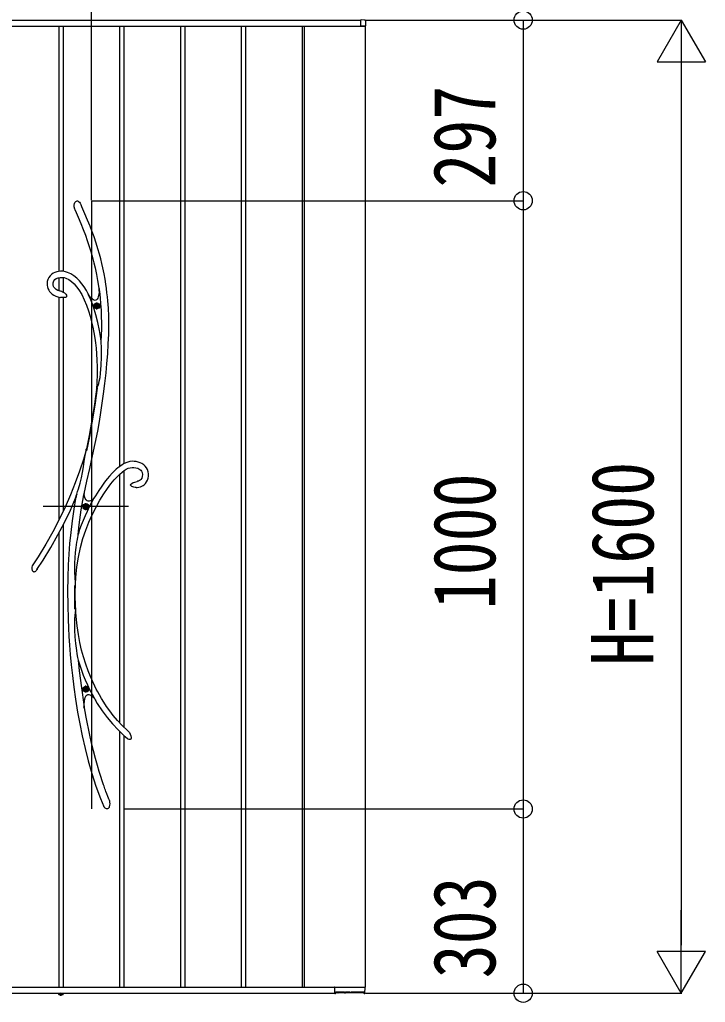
# Model space of a CAD drawing. Units: millimetres, scale not verified. Extents: x -14718 to 14718, y -10395 to 10395.
# Drawn here: x -685 to 442, y -7802 to -6187 of the extents above; entities that cross this region are included whole.
import ezdxf
from ezdxf.enums import TextEntityAlignment as Align

# ---------------------------------------------------------------- set-up
doc = ezdxf.new("R2010")
doc.units = ezdxf.units.MM
doc.header["$LTSCALE"] = 30
for name, color, linetype in [('0-3_YKK_13', 4, 'Continuous'), ('0-4_YKK_A1', 4, 'Continuous'), ('0-5_YKK_D', 6, 'Continuous')]:
    doc.layers.add(name, color=color, linetype=linetype)
doc.styles.add('ＭＳ ゴシック', font='')
doc.styles.get('ＭＳ ゴシック').set_extended_font_data('MS Gothic')

msp = doc.modelspace()

# ---------------------------------------------------------------- linework, layer by layer
at = {"layer": '0-3_YKK_13'}
for p, q in [((-567.43, -6484.5), (-567.43, -7484.5)), ((-616.1, -6633.77), (-618.08, -6633.39)), ((-571.33, -6640.37), (-571.47, -6640.05)), ((-553.63, -6633.66), (-554.31, -6629.06)), ((-558.43, -6663.25), (-558.43, -6651.75)), ((-564.18, -6657.5), (-552.68, -6657.5)), ((-557.2, -6657.91), (-556.38, -6657.91)), ((-502.77, -6951.23), (-502.87, -6951.54)), ((-493.76, -6955.93), (-493.75, -6955.93)), ((-563.11, -6973.77), (-563.13, -6973.78)), ((-563.11, -6973.77), (-563.02, -6973.68)), ((-506.43, -6987.5), (-646.43, -6987.5)), ((-576.43, -6993.25), (-576.43, -6981.75)), ((-575.2, -6987.91), (-574.38, -6987.91)), ((-662.51, -7094.59), (-662.72, -7094.45)), ((-576.43, -7293.25), (-576.43, -7281.75)), ((-582.18, -7287.5), (-570.68, -7287.5)), ((-575.2, -7287.91), (-574.38, -7287.91)), ((-579.01, -7318.92), (-579.57, -7316.5)), ((-502.24, -7369.21), (-502.75, -7369.84)), ((-538.09, -7469.47), (-538.09, -7469.47))]:
    msp.add_line(p, q, dxfattribs=at)
for points in [[(-594.11, -6499.77), (-594.11, -6499.77), (-594.12, -6499.74), (-594.19, -6499.57), (-594.55, -6498.63), (-595.49, -6494.69), (-595.56, -6491.83), (-594.96, -6488.9), (-594.39, -6487.61), (-593.57, -6486.39), (-592.7, -6485.55), (-591.58, -6484.94), (-590.8, -6484.78), (-590, -6484.84), (-589.36, -6485.04), (-588.36, -6485.62), (-587.04, -6486.89), (-585.68, -6488.76), (-584.46, -6490.88), (-584.28, -6491.26)], [(-579.23, -6966.95), (-579.17, -6966.61), (-574.68, -6945.51), (-569.95, -6924.72), (-565.26, -6904), (-560.92, -6883.47), (-557.01, -6863.29), (-554.23, -6847.73), (-551.7, -6832.45), (-549.41, -6817.46), (-547.22, -6801.85), (-545.13, -6785.19), (-543.2, -6767.63), (-541.74, -6752.06), (-540.5, -6736.07), (-539.54, -6719.82), (-538.93, -6703.84), (-538.7, -6688.69), (-538.87, -6674.48), (-539.44, -6661.25), (-540.38, -6648.95), (-541.05, -6642.24), (-541.8, -6635.68), (-542.65, -6628.99), (-543.68, -6621.59), (-544.96, -6613.44), (-546.55, -6604.47), (-548.55, -6594.59), (-550.13, -6587.59), (-551.98, -6580.11), (-554.14, -6572.09), (-556.65, -6563.46), (-559.59, -6554.15), (-563.03, -6544.05), (-566.11, -6535.51), (-569.59, -6526.35), (-573.5, -6516.52), (-577.89, -6505.94), (-582.82, -6494.53), (-584.29, -6491.26)], [(-594.11, -6499.77), (-594.09, -6499.82), (-589.12, -6511.34), (-584.69, -6522.01), (-580.76, -6531.93), (-577.28, -6541.16), (-574.19, -6549.78), (-571.46, -6557.85), (-568.21, -6568.15), (-565.48, -6577.65), (-563.18, -6586.46), (-561.24, -6594.67), (-558.98, -6605.52), (-557.18, -6615.51), (-555.74, -6624.77), (-554.59, -6633.23)], [(-571.47, -6640.05), (-572.12, -6638.6), (-575.57, -6631.99), (-579.07, -6626.21), (-582.81, -6620.95), (-586.88, -6616.07), (-591.28, -6611.66), (-596.01, -6607.83), (-601.05, -6604.65), (-606.41, -6602.25), (-610.14, -6601.16), (-614.02, -6600.52), (-618.05, -6600.41), (-621.16, -6600.72), (-624.26, -6601.37), (-627.27, -6602.37), (-630.13, -6603.73), (-632.84, -6605.53), (-635.28, -6607.82), (-637.34, -6610.58), (-638.9, -6613.77), (-639.88, -6617.29), (-640.22, -6621.05), (-640.05, -6623.63), (-639.57, -6626.24), (-638.8, -6628.72), (-637.41, -6631.64), (-636.08, -6633.69), (-634.8, -6635.31), (-633.2, -6636.97), (-631.57, -6638.32), (-629.08, -6639.95), (-625.56, -6641.63), (-620.89, -6643.09), (-618.06, -6643.57)], [(-618.08, -6633.39), (-618.84, -6633.25), (-622.49, -6631.95), (-625.12, -6630.47), (-626.94, -6628.98), (-628.14, -6627.59), (-628.92, -6626.34), (-629.41, -6625.26), (-630.1, -6622.6), (-630.08, -6619.32), (-629.15, -6616.41), (-627.54, -6614.17), (-625.19, -6612.42), (-622, -6611.13), (-618.53, -6610.46), (-615.27, -6610.44), (-612.25, -6610.92), (-609.45, -6611.78), (-604.56, -6614.16), (-600.13, -6617.26), (-595.81, -6621.18), (-591.7, -6625.8), (-587.86, -6631.02), (-583.21, -6638.82), (-579.07, -6647.34), (-575.47, -6656.22), (-572.31, -6665.27), (-569.54, -6674.36), (-567.13, -6683.4), (-565.07, -6692.36), (-563.33, -6701.17), (-561.8, -6710.35), (-560.71, -6718.12), (-559.73, -6726.71), (-558.89, -6736.15), (-558.26, -6746.48), (-557.88, -6757.73), (-557.83, -6769.96), (-558.18, -6783.18), (-558.84, -6794.65)], [(-616.12, -6633.86), (-616.18, -6633.84), (-616.17, -6633.84), (-616.04, -6633.88), (-615.23, -6634.12), (-613.5, -6634.81), (-611.83, -6635.78), (-610.54, -6636.84), (-609.4, -6638.2), (-608.51, -6639.87), (-608.2, -6640.87), (-608.1, -6641.43), (-608.07, -6641.74), (-608.08, -6641.95), (-608.1, -6642.15), (-608.14, -6642.35), (-608.27, -6642.66), (-608.81, -6643.08), (-609.9, -6643.43), (-611.34, -6643.64), (-612.87, -6643.74), (-615.36, -6643.75), (-616.74, -6643.72), (-617.5, -6643.69), (-617.96, -6643.67), (-618.08, -6643.66)], [(-573.26, -6637.65), (-572.2, -6639.13), (-571.58, -6639.97), (-571.29, -6640.37), (-571.3, -6640.36)], [(-554.31, -6629.06), (-554.69, -6634.3), (-555.29, -6638.72), (-556.11, -6642.3), (-556.88, -6644.44), (-557.77, -6646.12), (-558.78, -6647.33), (-559.93, -6648.07), (-561.2, -6648.34), (-562.59, -6648.14), (-564.11, -6647.48), (-565.76, -6646.34), (-568.83, -6643.37), (-572.26, -6639.06)], [(-551.23, -6715.99), (-551.94, -6710.81), (-554.1, -6697.75), (-556.81, -6684.78), (-560.14, -6671.86), (-564.13, -6659.1), (-568.51, -6647.43), (-572.26, -6639.06)], [(-554.59, -6633.23), (-554.59, -6633.25), (-554.56, -6632.97), (-554.49, -6632.1), (-554.36, -6630.07), (-554.33, -6629.46)], [(-558.02, -6656.27), (-558.02, -6655.45), (-558.84, -6655.45), (-558.84, -6656.27)], [(-559.66, -6657.09), (-560.48, -6657.09), (-560.48, -6657.91), (-559.66, -6657.91)], [(-558.84, -6658.73), (-558.84, -6659.55), (-558.02, -6659.55), (-558.02, -6658.73)], [(-556.38, -6657.91), (-556.38, -6657.09), (-557.2, -6657.09)], [(-558.8, -6794.65), (-558.8, -6794.64), (-558.59, -6793.93), (-557.8, -6791.96), (-557.14, -6790.33), (-556.43, -6788.45), (-555.32, -6785.04), (-554.36, -6781.35), (-553.15, -6774.9), (-552.32, -6768.35), (-551.28, -6754.95), (-550.81, -6741.9), (-550.76, -6730.16), (-550.88, -6724.3), (-551.1, -6718.52), (-551.23, -6715.99)], [(-558.82, -6794.65), (-560.4, -6806.54), (-562.19, -6818.93), (-564.22, -6831.95), (-566.4, -6845.04), (-568.69, -6857.91), (-571.08, -6870.53), (-575.52, -6892.35), (-575.61, -6892.72)], [(-557.82, -6792.85), (-561.72, -6820.8), (-566.42, -6849.49), (-570.67, -6872.38), (-575.42, -6895.44)], [(-557.82, -6792.85), (-558.28, -6793.51), (-558.62, -6794.24), (-558.79, -6794.68), (-558.8, -6794.65)], [(-575.53, -6892.3), (-580.59, -6909.96), (-586.8, -6929.12), (-593.84, -6948.57), (-601.74, -6968.27), (-610.52, -6988.2), (-620.21, -7008.34), (-630.83, -7028.67), (-642.4, -7049.16), (-654.95, -7069.8), (-664.63, -7084.62)], [(-593.28, -6973.86), (-593.36, -6974.1), (-593.4, -6974.21), (-593.38, -6974.08), (-593.24, -6973.54), (-592.84, -6972.11), (-592.13, -6969.73), (-591.32, -6967.09), (-589.98, -6962.7), (-588.63, -6958.21), (-585.98, -6948.87), (-583.81, -6940.25), (-582.01, -6931.48), (-580.5, -6922.25), (-579.07, -6913.04), (-577.52, -6903.44), (-576.71, -6898.64), (-575.88, -6894.07), (-575.7, -6893.15), (-575.6, -6892.72)], [(-575.6, -6892.72), (-575.56, -6892.53), (-575.5, -6892.3), (-575.47, -6892.23), (-575.45, -6892.34), (-575.45, -6892.83), (-575.47, -6894.07), (-575.42, -6895.44)], [(-493.75, -6955.93), (-492.28, -6955.93), (-489.28, -6955.53), (-486.65, -6954.83), (-484.37, -6953.89), (-482.43, -6952.79), (-480.79, -6951.6), (-478.33, -6949.18), (-476.55, -6946.72), (-475.1, -6943.88), (-474.05, -6940.7), (-473.45, -6937.27), (-473.38, -6933.67), (-473.92, -6930.03), (-475.05, -6926.65), (-476.72, -6923.59), (-478.84, -6920.9), (-481.34, -6918.61), (-484.15, -6916.72), (-487.18, -6915.23), (-490.36, -6914.13), (-493.62, -6913.4), (-496.93, -6913.01), (-500.38, -6912.97), (-503.96, -6913.36), (-507.51, -6914.23), (-510.77, -6915.43), (-514.51, -6917.3), (-517.53, -6919.13), (-519.78, -6920.68), (-521.26, -6921.77), (-522.41, -6922.66), (-523.79, -6923.78), (-526.35, -6925.97), (-529.48, -6928.86), (-533.2, -6932.6), (-537.53, -6937.33), (-541.44, -6941.94), (-545.72, -6947.38), (-550.36, -6953.72)], [(-593.65, -7114.37), (-593.06, -7103.72), (-591.28, -7086.68), (-588.69, -7070.29), (-585.28, -7054.66), (-581.16, -7039.85), (-576.47, -7025.91), (-571.38, -7012.89), (-566.01, -7000.8), (-559.7, -6988.16), (-553.34, -6976.78), (-547.06, -6966.66), (-540.96, -6957.76), (-535.13, -6950.06), (-529.65, -6943.5), (-524.55, -6938.02), (-520.44, -6934.05), (-516.68, -6930.82), (-513.27, -6928.25), (-509.93, -6926.12), (-506.65, -6924.48), (-503.51, -6923.43), (-500.45, -6922.96), (-497.37, -6922.99), (-494.24, -6923.45), (-491.22, -6924.36), (-489.57, -6925.12), (-487.88, -6926.17), (-486.27, -6927.57), (-484.88, -6929.34), (-483.85, -6931.57), (-483.35, -6934.43), (-483.62, -6937.71), (-484.59, -6940.59), (-486.03, -6942.8), (-487.03, -6943.78), (-488.35, -6944.69), (-490.13, -6945.45), (-491.35, -6945.68)], [(-502.77, -6951.23), (-502.27, -6950.37), (-500.89, -6949.17), (-498.46, -6947.89), (-496.03, -6947.01), (-492.23, -6945.96), (-491.84, -6945.86), (-491.57, -6945.8), (-491.35, -6945.75), (-491.32, -6945.74), (-491.33, -6945.75), (-491.34, -6945.75)], [(-550.36, -6953.72), (-555.34, -6961.06), (-560.61, -6969.47), (-563.09, -6973.8)], [(-493.76, -6955.98), (-493.76, -6955.98), (-493.77, -6955.98), (-493.85, -6955.98), (-494.18, -6955.98), (-495.47, -6955.89), (-497.45, -6955.53), (-499.17, -6954.95), (-500.65, -6954.2), (-501.49, -6953.61), (-502.03, -6953.15), (-502.38, -6952.77), (-502.61, -6952.46), (-502.81, -6952.08), (-502.87, -6951.88), (-502.88, -6951.69), (-502.87, -6951.54)], [(-656.84, -7090.92), (-646.64, -7075.28), (-634.02, -7054.53), (-622.38, -7033.92), (-611.68, -7013.45), (-601.89, -6993.15), (-593.29, -6973.69)], [(-593.3, -6973.85), (-596.36, -6991.44), (-599.16, -7010.93), (-601.38, -7029.9), (-603.08, -7048.2), (-604.36, -7065.73), (-605.29, -7082.98), (-606.03, -7104.15), (-606.35, -7126.23), (-606.21, -7149.17), (-605.58, -7172.91), (-604.99, -7186.77), (-604.22, -7200.85), (-603.27, -7215.24), (-602.04, -7230.78), (-600.48, -7247.61), (-598.57, -7265.35), (-596.23, -7284.25), (-593.4, -7304.2), (-590.02, -7325.13), (-586.49, -7344.53), (-582.42, -7364.49), (-577.76, -7384.88), (-572.47, -7405.57), (-566.5, -7426.37), (-559.79, -7447.08), (-552.28, -7467.48), (-546.76, -7480.56)], [(-591.19, -6966.7), (-592.12, -6969.91), (-592.57, -6971.45), (-592.99, -6972.9), (-593.23, -6973.7), (-593.28, -6973.86)], [(-589.26, -7033), (-587.47, -7017.2), (-583.99, -6992.56), (-579.57, -6968.04), (-579.29, -6966.65)], [(-563.11, -6973.77), (-565.7, -6976.06), (-568.29, -6977.78), (-570.63, -6978.66), (-572.71, -6978.7), (-574.54, -6977.91), (-576.12, -6976.27), (-577.45, -6973.81), (-578.49, -6970.62), (-579.29, -6966.65)], [(-579.24, -6966.95), (-579.25, -6966.93), (-579.29, -6966.65)], [(-577.66, -6987.09), (-578.48, -6987.09), (-578.48, -6987.91), (-577.66, -6987.91)], [(-576.02, -6986.27), (-576.02, -6985.45), (-576.84, -6985.45), (-576.84, -6986.27)], [(-576.84, -6988.73), (-576.84, -6989.55), (-576.02, -6989.55), (-576.02, -6988.73)], [(-574.38, -6987.91), (-574.38, -6987.09), (-575.2, -6987.09)], [(-589.26, -7033), (-589.37, -7033.52), (-589.74, -7035.39), (-590.14, -7037.47), (-590.87, -7041.57), (-591.57, -7045.77), (-592.83, -7054.43), (-593.84, -7062.97), (-594.62, -7071.55), (-595.11, -7080.17), (-595.27, -7088.88), (-595.06, -7097.6), (-594.8, -7102.05), (-594.44, -7106.43), (-594.02, -7110.53), (-593.75, -7114.32), (-593.76, -7115.61)], [(-656.23, -7090.19), (-656.23, -7090.19), (-656.3, -7090.29), (-656.55, -7090.64), (-657.06, -7091.35), (-658.13, -7092.71), (-658.64, -7093.29), (-659.48, -7094.07), (-660.42, -7094.69), (-661.11, -7094.91), (-661.61, -7094.93), (-662.04, -7094.83), (-662.51, -7094.59)], [(-594.35, -7155.27), (-594.61, -7133.78), (-594.53, -7117.02)], [(-593.76, -7115.61), (-593.76, -7115.93), (-593.86, -7117.44), (-593.95, -7117.87), (-594.09, -7117.99), (-594.24, -7117.8), (-594.53, -7117.02)], [(-593.55, -7155.52), (-593.85, -7128.56), (-593.65, -7115.62)], [(-593.59, -7155.52), (-593.57, -7155.77), (-593.58, -7157.36), (-593.9, -7161.76), (-594.38, -7166.66), (-594.85, -7172.45), (-595.16, -7178.38), (-595.28, -7184.5), (-595.24, -7190.65), (-594.77, -7201.47), (-593.72, -7212.31), (-592.09, -7223.87), (-591.1, -7229.64), (-590.01, -7235.28), (-589.49, -7237.71), (-588.97, -7240.04), (-587.2, -7257.53), (-583.81, -7285.42), (-579.75, -7312.93), (-579.05, -7317.25)], [(-594.35, -7155.27), (-594.03, -7153.95), (-593.9, -7153.61), (-593.79, -7153.52), (-593.72, -7153.72), (-593.65, -7154.27), (-593.59, -7155.52)], [(-505.7, -7357.58), (-507.95, -7355.66), (-516.71, -7347.25), (-524.46, -7338.95), (-531.3, -7330.88), (-537.29, -7323.15), (-542.51, -7315.83), (-547.02, -7309.02), (-550.89, -7302.77), (-554.17, -7297.14), (-556.91, -7292.18), (-559.28, -7287.67), (-561.86, -7282.53), (-565.24, -7275.35), (-568.87, -7267.01), (-572.66, -7257.46), (-576.51, -7246.63), (-580.31, -7234.47), (-583.35, -7223.28), (-586.19, -7211.1), (-588.75, -7197.89), (-590.93, -7183.65), (-592.63, -7168.36), (-593.57, -7154.6)], [(-576.02, -7286.27), (-576.02, -7285.45), (-576.84, -7285.45), (-576.84, -7286.27)], [(-579.05, -7317.25), (-579.02, -7312.02), (-578.73, -7307.55), (-578.17, -7303.83), (-577.51, -7301.33), (-576.67, -7299.33), (-575.66, -7297.85), (-574.46, -7296.88), (-573.09, -7296.41), (-571.53, -7296.46), (-569.8, -7297.01), (-567.88, -7298.08), (-565.17, -7300.18), (-562.17, -7303.11)], [(-577.66, -7287.09), (-578.48, -7287.09), (-578.48, -7287.91), (-577.66, -7287.91)], [(-576.84, -7288.73), (-576.84, -7289.55), (-576.02, -7289.55), (-576.02, -7288.73)], [(-574.38, -7287.91), (-574.38, -7287.09), (-575.2, -7287.09)], [(-560.12, -7305.4), (-560.94, -7304.46), (-561.68, -7303.64), (-562.25, -7303.03), (-562.44, -7302.83), (-562.39, -7302.88), (-562.34, -7302.93)], [(-562.27, -7302.89), (-557.59, -7310.94), (-549.72, -7322.94), (-541.39, -7334.2), (-532.66, -7344.72), (-523.56, -7354.49), (-514.1, -7363.52), (-507.86, -7368.83)], [(-538.09, -7469.47), (-538.14, -7469.35), (-540.27, -7464.07), (-541.99, -7459.64), (-543.34, -7456.1), (-544.3, -7453.49), (-545.06, -7451.42), (-545.8, -7449.36), (-546.59, -7447.14), (-547.42, -7444.77), (-549.58, -7438.46), (-551.95, -7431.2), (-554.53, -7422.95), (-557.49, -7412.94), (-560.62, -7401.68), (-563.87, -7389.16), (-567.01, -7376.17), (-569.96, -7363.07), (-575.83, -7333.58), (-578.96, -7314.91)], [(-505.75, -7357.64), (-505.75, -7357.63), (-505.56, -7357.9), (-504.83, -7358.96), (-503.4, -7361.48), (-502.26, -7364.4), (-501.83, -7366.78), (-501.95, -7368.44), (-502.24, -7369.21)], [(-502.75, -7369.84), (-502.96, -7369.99), (-503.25, -7370.15), (-503.78, -7370.3), (-505.1, -7370.22), (-506.77, -7369.57), (-507.91, -7368.89)], [(-538.08, -7469.5), (-538.01, -7469.8), (-537.79, -7470.92), (-537.45, -7473.26), (-537.29, -7475.92), (-537.38, -7478.34), (-537.85, -7480.78), (-538.29, -7481.99), (-538.97, -7483.1), (-539.83, -7483.91), (-540.96, -7484.41), (-541.44, -7484.49), (-541.78, -7484.5), (-542.05, -7484.48), (-542.47, -7484.42), (-543.56, -7484.02), (-544.64, -7483.3), (-545.5, -7482.46), (-546.34, -7481.41), (-546.87, -7480.6)]]:
    msp.add_lwpolyline(points, dxfattribs=at)
msp.add_lwpolyline([(-618.08, -6633.44), (-618.06, -6633.44), (-618.05, -6633.45), (-618.05, -6633.45), (-618.05, -6633.45)], close=True, dxfattribs=at)
for centre, radius in [((-558.43, -6657.5), 4.81), ((-558.43, -6657.5), 4.5), ((-558.43, -6657.5), 4.5), ((-558.43, -6657.5), 3.75), ((-558.43, -6657.5), 2.5), ((-576.43, -6987.5), 4.81), ((-576.43, -6987.5), 4.5), ((-576.43, -6987.5), 4.5), ((-576.43, -6987.5), 3.75), ((-576.43, -6987.5), 2.5), ((-576.43, -7287.5), 4.81), ((-576.43, -7287.5), 4.5), ((-576.43, -7287.5), 4.5), ((-576.43, -7287.5), 3.75), ((-576.43, -7287.5), 2.5)]:
    msp.add_circle(centre, radius, dxfattribs=at)
for centre, radius, start, end in [((-1004.87, -6687.99), 454.5, 356.46811, 6.86552), ((-559.66, -6656.27), 0.82, 270, 0), ((-557.2, -6656.27), 0.82, 180, 270), ((-559.66, -6658.73), 0.82, 0, 90), ((-557.2, -6658.73), 0.82, 90, 180), ((-295.68, -7127.23), 308.33, 150.15098, 162.20462), ((-520.52, -6957.41), 59.5, 187.0266, 189.00095), ((-590.52, -6945.83), 39.14, 314.6248, 315.66428), ((-577.66, -6986.27), 0.82, 270, 0), ((-577.66, -6988.73), 0.82, 0, 90), ((-575.2, -6986.27), 0.82, 180, 270), ((-575.2, -6988.73), 0.82, 90, 180), ((-658.11, -7088.51), 7.52, 148.54791, 232.1717), ((-300.06, -7154.52), 301.3, 196.48885, 209.54729), ((-577.66, -7286.27), 0.82, 270, 0), ((-575.2, -7286.27), 0.82, 180, 270), ((-577.66, -7288.73), 0.82, 0, 90), ((-575.2, -7288.73), 0.82, 90, 180), ((-461.01, -7315.08), 118.06, 179.92321, 181.86392)]:
    msp.add_arc(centre, radius, start, end, dxfattribs=at)
at = {"layer": '0-4_YKK_A1'}
for p, q in [((-1110.43, -6187.5), (-124.43, -6187.5)), ((-124.43, -6197.5), (-124.43, -6187.5)), ((-124.43, -6197.2), (-124.43, -6187.53)), ((-118.34, -6187.37), (-123.9, -6187.03)), ((-1117.43, -6197.5), (-117.43, -6197.5)), ((-620.93, -6197.5), (-620.93, -6600.7)), ((-613.93, -6197.5), (-613.93, -6600.54)), ((-520.93, -6197.5), (-520.93, -6921.53)), ((-513.93, -6197.5), (-513.93, -6917)), ((-420.93, -6197.5), (-420.93, -7777.5)), ((-413.93, -6197.5), (-413.93, -7777.5)), ((-320.93, -6197.5), (-320.93, -7777.5)), ((-313.93, -6197.5), (-313.93, -7777.5)), ((-220.93, -6197.5), (-220.93, -7777.5)), ((-217.43, -6197.5), (-217.43, -7777.5)), ((-124.43, -6197.5), (-117.43, -6197.5)), ((-117.43, -6197.5), (-124.13, -6197.5)), ((-124.13, -6197.5), (-124.13, -6197.5)), ((-117.43, -6197.5), (-117.43, -7777.5)), ((-116.93, -6188.87), (-116.93, -6197)), ((-620.93, -6610.93), (-620.93, -6632.5)), ((-613.93, -6610.66), (-613.93, -6634.64)), ((-620.93, -6643.07), (-620.93, -7009.72)), ((-613.93, -6643.74), (-613.93, -6995.28)), ((-513.93, -6928.75), (-513.93, -7349.91)), ((-520.93, -6934.53), (-520.93, -7342.73)), ((-613.93, -7017.76), (-613.93, -7777.5)), ((-620.93, -7031.15), (-620.93, -7777.5)), ((-520.93, -7357), (-520.93, -7777.5)), ((-513.93, -7363.67), (-513.93, -7777.5)), ((-1117.43, -7777.5), (-117.43, -7777.5)), ((-1067.43, -7787.5), (-167.43, -7787.5)), ((-621.34, -7788), (-621.25, -7787.5)), ((-621.25, -7787.5), (-613.61, -7787.5)), ((-617.43, -7791.7), (-617.43, -7787.5)), ((-613.52, -7788), (-613.61, -7787.5)), ((-167.43, -7777.5), (-167.43, -7787.5)), ((-167.43, -7777.8), (-167.43, -7787.48)), ((-167.13, -7777.5), (-117.46, -7777.5)), ((-165.57, -7785.69), (-165.61, -7787.49)), ((-119.3, -7787), (-165.6, -7787)), ((-165.26, -7785.4), (-151.64, -7785.4)), ((-161.53, -7785.4), (-161.55, -7786.51)), ((-151.31, -7786.51), (-151.32, -7785.69)), ((-149.57, -7785.69), (-149.59, -7786.51)), ((-149.26, -7785.4), (-142.6, -7785.4)), ((-142.27, -7786.51), (-142.29, -7785.69)), ((-140.54, -7785.69), (-140.55, -7786.51)), ((-140.23, -7785.4), (-119.64, -7785.4)), ((-119.29, -7787.51), (-119.32, -7785.69)), ((-117.54, -7787.53), (-116.96, -7778.03)), ((-621.34, -7788), (-621.17, -7788.97)), ((-621.34, -7788), (-613.52, -7788)), ((-613.52, -7788), (-613.69, -7788.97)), ((-166.93, -7787.98), (-166.11, -7787.98)), ((-118.79, -7788), (-118.04, -7788))]:
    msp.add_line(p, q, dxfattribs=at)
for points in [[(-619.73, -7790.08), (-618.58, -7787.76), (-617.43, -7787.15)], [(-615.13, -7790.08), (-616.29, -7787.76), (-617.43, -7787.15)], [(-165.57, -7785.69), (-165.57, -7785.65), (-165.56, -7785.6), (-165.53, -7785.55), (-165.5, -7785.51), (-165.45, -7785.46), (-165.38, -7785.42), (-165.26, -7785.4)], [(-151.64, -7785.4), (-151.5, -7785.43), (-151.43, -7785.48), (-151.38, -7785.53), (-151.35, -7785.59), (-151.33, -7785.64), (-151.32, -7785.69)], [(-149.57, -7785.69), (-149.57, -7785.65), (-149.56, -7785.6), (-149.53, -7785.55), (-149.5, -7785.51), (-149.45, -7785.46), (-149.38, -7785.42), (-149.26, -7785.4)], [(-142.6, -7785.4), (-142.47, -7785.43), (-142.39, -7785.48), (-142.34, -7785.53), (-142.31, -7785.59), (-142.3, -7785.64), (-142.29, -7785.69)], [(-140.54, -7785.69), (-140.53, -7785.65), (-140.52, -7785.6), (-140.5, -7785.55), (-140.47, -7785.51), (-140.42, -7785.46), (-140.34, -7785.42), (-140.23, -7785.4)], [(-119.64, -7785.4), (-119.5, -7785.43), (-119.43, -7785.48), (-119.38, -7785.53), (-119.35, -7785.59), (-119.33, -7785.64), (-119.32, -7785.69)]]:
    msp.add_lwpolyline(points, dxfattribs=at)
for centre, radius, start, end in [((-123.93, -6187.53), 0.5, 86.5, 180), ((-118.43, -6188.87), 1.5, 0, 86.5), ((-124.13, -6197.2), 0.3, 180, 270), ((-117.43, -6197), 0.5, 270, 0), ((-167.13, -7777.8), 0.3, 90, 180), ((-166.93, -7787.48), 0.5, 180, 270), ((-166.11, -7787.48), 0.5, 269.99848, 358.9986), ((-162.05, -7786.5), 0.5, 270, 359), ((-150.81, -7786.5), 0.5, 181, 270), ((-150.09, -7786.5), 0.5, 270, 359), ((-141.77, -7786.5), 0.5, 181, 270), ((-141.05, -7786.5), 0.5, 270, 359), ((-118.79, -7787.5), 0.5, 181, 270.81029), ((-118.04, -7787.5), 0.5, 270.78919, 356.5), ((-117.46, -7778), 0.5, 356.5, 90), ((-620.28, -7788.82), 0.9, 190, 239.36409), ((-617.43, -7784), 6.5, 239.36409, 300.63591), ((-614.58, -7788.82), 0.9, 300.63591, 350)]:
    msp.add_arc(centre, radius, start, end, dxfattribs=at)
at = {"layer": '0-5_YKK_D'}
for p, q in [((-567.43, -6483.5), (-567.43, -5926.5)), ((-567.43, -6483.5), (-567.43, -5926.5)), ((-116.43, -6187.5), (143.57, -6187.5)), ((-115.43, -6187.5), (403.57, -6187.5)), ((142.57, -6187.5), (142.57, -6484.5)), ((402.57, -6187.5), (363.07, -6255.92)), ((402.57, -6187.5), (442.07, -6255.92)), ((402.57, -6187.5), (402.57, -6324.33)), ((363.07, -6255.92), (442.07, -6255.92)), ((402.57, -6266.5), (402.57, -7708.5)), ((-566.43, -6484.5), (143.57, -6484.5)), ((-566.43, -6484.5), (143.57, -6484.5)), ((142.57, -6484.5), (142.57, -7484.5)), ((-512.93, -7484.5), (143.57, -7484.5)), ((-512.93, -7484.5), (143.57, -7484.5)), ((142.57, -7484.5), (142.57, -7787.5)), ((402.57, -7787.5), (402.57, -7650.67)), ((402.57, -7787.5), (363.07, -7719.08)), ((442.07, -7719.08), (363.07, -7719.08)), ((402.57, -7787.5), (442.07, -7719.08)), ((-116.43, -7787.5), (143.57, -7787.5)), ((-115.43, -7787.5), (403.57, -7787.5))]:
    msp.add_line(p, q, dxfattribs=at)
for centre in [(142.57, -6187.5), (142.57, -6484.5), (142.57, -6484.5), (142.57, -7484.5), (142.57, -7484.5), (142.57, -7787.5)]:
    msp.add_circle(centre, 15, dxfattribs=at)

# ---------------------------------------------------------------- texts
at = {"layer": '0-5_YKK_D', "style": 'ＭＳ ゴシック', "width": 0.8}
for s, p in [('297', (127.57, -6462.93)), ('H=1600', (387.57, -7248.83)), ('1000', (127.57, -7156.23)), ('303', (127.57, -7762.93))]:
    msp.add_text(s, height=102.6, rotation=90, dxfattribs=at).set_placement(p, align=Align.BOTTOM_LEFT)

doc.saveas('drawing.dxf')
